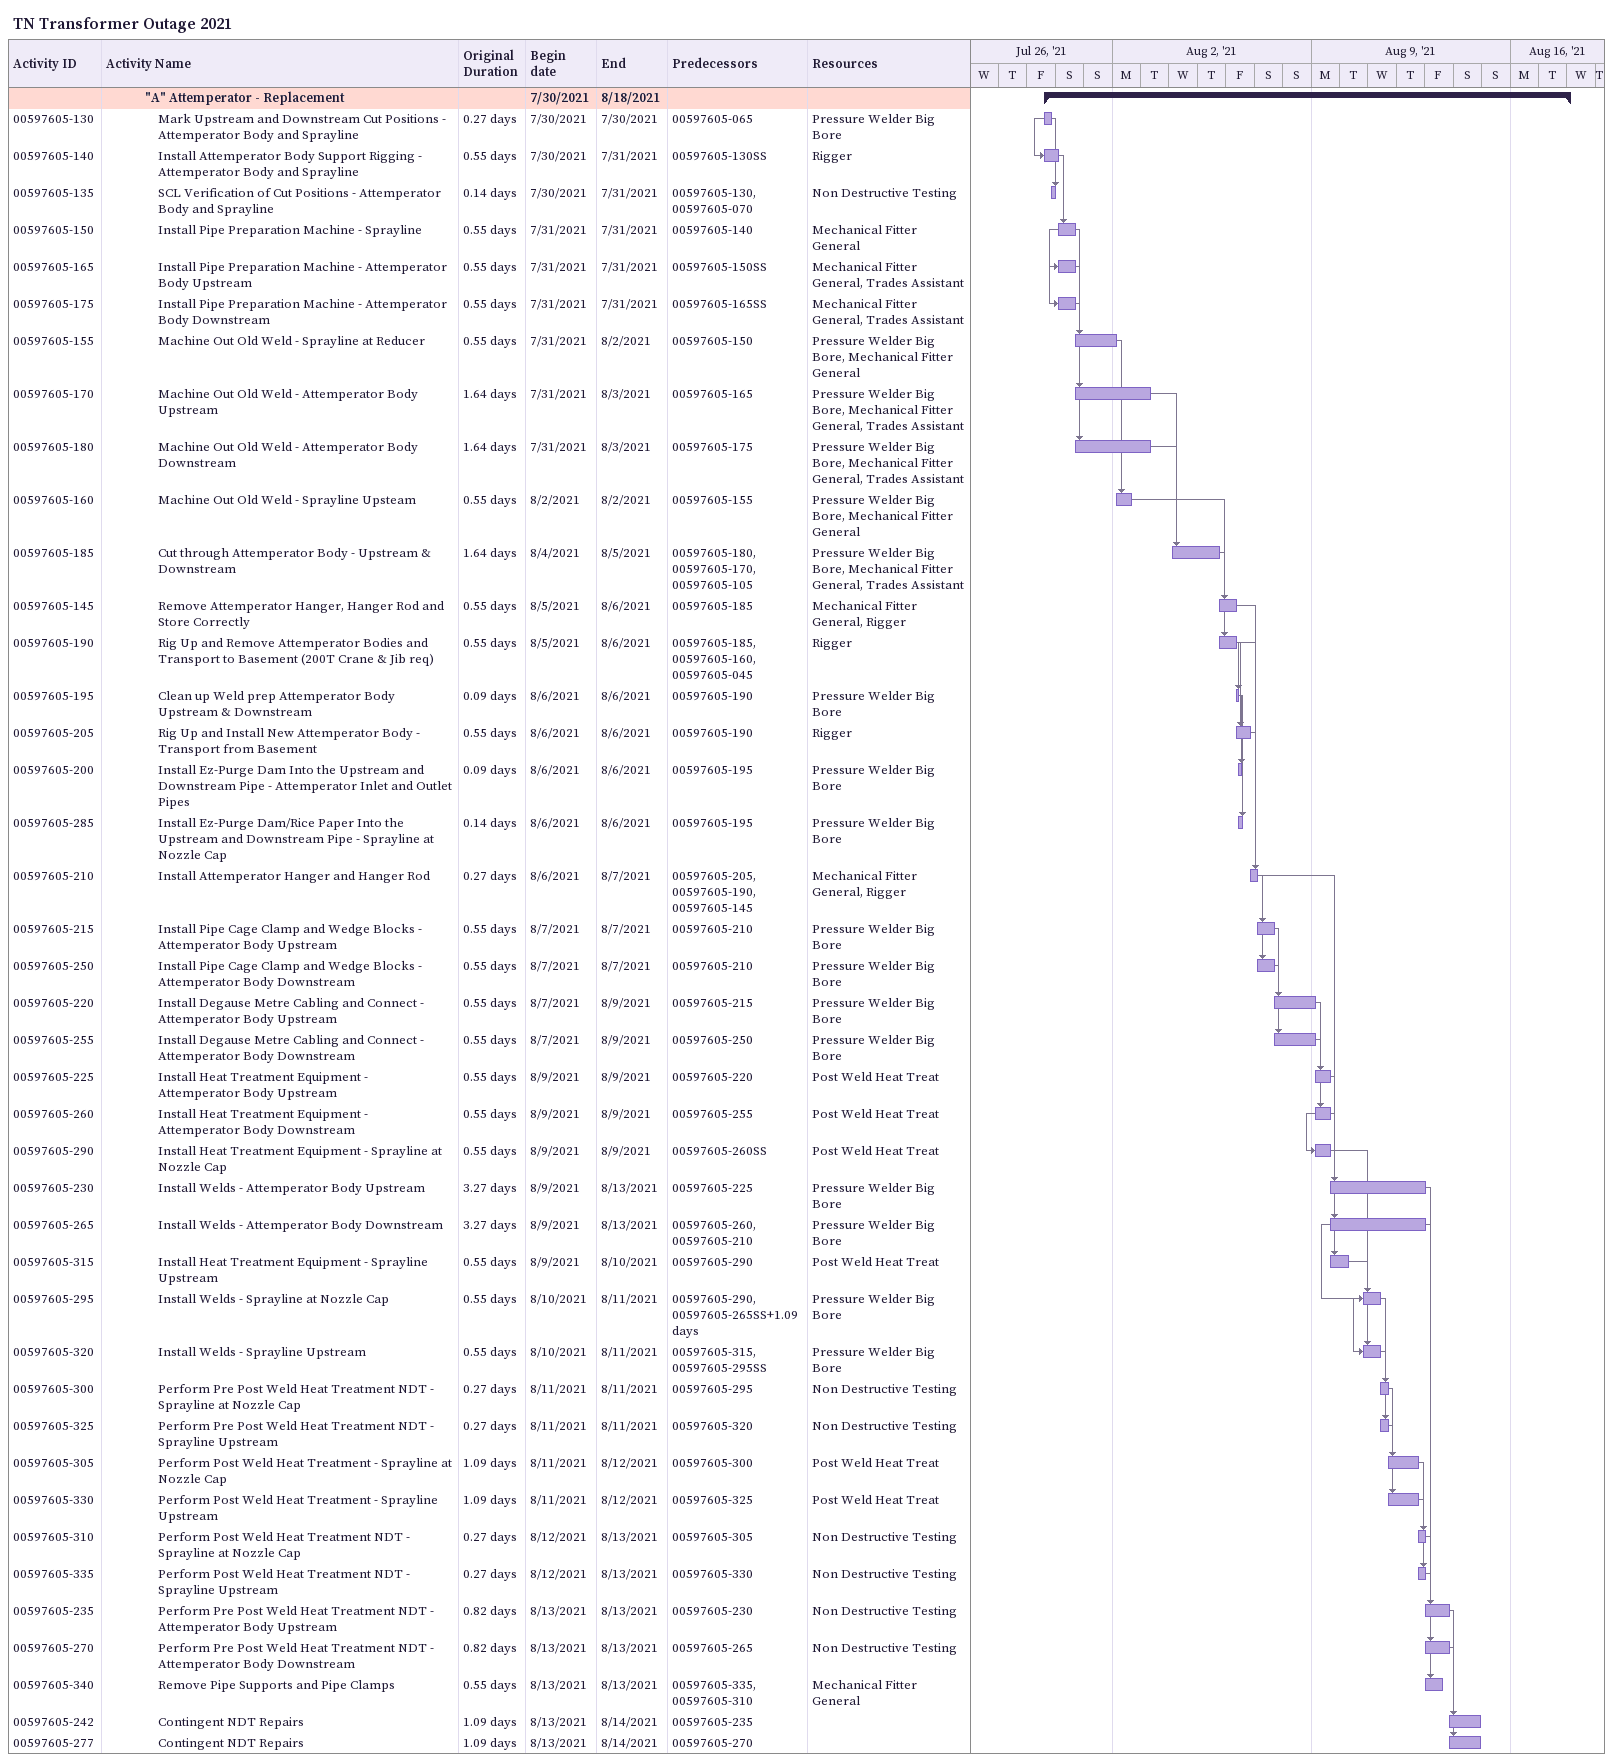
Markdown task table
TN Transformer Outage 2021

| ID | Level | Task | Original duration | Start | Finish | Predecessors | Resources |
|---|---|---|---|---|---|---|---|
|  | 4 | **"A" Attemperator - Replacement** |  | 2021-07-30 | 2021-08-18 |  |  |
| 00597605-130 | 5 | Mark Upstream and Downstream Cut Positions - Attemperator Body and Sprayline | 0.27d | 2021-07-30 | 2021-07-30 | 00597605-065 | Pressure Welder Big Bore |
| 00597605-140 | 5 | Install Attemperator Body Support Rigging - Attemperator Body and Sprayline | 0.55d | 2021-07-30 | 2021-07-31 | 00597605-130SS | Rigger |
| 00597605-135 | 5 | SCL Verification of Cut Positions - Attemperator Body and Sprayline | 0.14d | 2021-07-30 | 2021-07-31 | 00597605-130, 00597605-070 | Non Destructive Testing |
| 00597605-150 | 5 | Install Pipe Preparation Machine - Sprayline | 0.55d | 2021-07-31 | 2021-07-31 | 00597605-140 | Mechanical Fitter General |
| 00597605-165 | 5 | Install Pipe Preparation Machine - Attemperator Body Upstream | 0.55d | 2021-07-31 | 2021-07-31 | 00597605-150SS | Mechanical Fitter General, Trades Assistant |
| 00597605-175 | 5 | Install Pipe Preparation Machine - Attemperator Body Downstream | 0.55d | 2021-07-31 | 2021-07-31 | 00597605-165SS | Mechanical Fitter General, Trades Assistant |
| 00597605-155 | 5 | Machine Out Old Weld - Sprayline at Reducer | 0.55d | 2021-07-31 | 2021-08-02 | 00597605-150 | Pressure Welder Big Bore, Mechanical Fitter General |
| 00597605-170 | 5 | Machine Out Old Weld - Attemperator Body Upstream | 1.64d | 2021-07-31 | 2021-08-03 | 00597605-165 | Pressure Welder Big Bore, Mechanical Fitter General, Trades Assistant |
| 00597605-180 | 5 | Machine Out Old Weld - Attemperator Body Downstream | 1.64d | 2021-07-31 | 2021-08-03 | 00597605-175 | Pressure Welder Big Bore, Mechanical Fitter General, Trades Assistant |
| 00597605-160 | 5 | Machine Out Old Weld - Sprayline Upsteam | 0.55d | 2021-08-02 | 2021-08-02 | 00597605-155 | Pressure Welder Big Bore, Mechanical Fitter General |
| 00597605-185 | 5 | Cut through Attemperator Body - Upstream & Downstream | 1.64d | 2021-08-04 | 2021-08-05 | 00597605-180, 00597605-170, 00597605-105 | Pressure Welder Big Bore, Mechanical Fitter General, Trades Assistant |
| 00597605-145 | 5 | Remove Attemperator Hanger, Hanger Rod and Store Correctly | 0.55d | 2021-08-05 | 2021-08-06 | 00597605-185 | Mechanical Fitter General, Rigger |
| 00597605-190 | 5 | Rig Up and Remove Attemperator Bodies and Transport to Basement (200T Crane & Jib req) | 0.55d | 2021-08-05 | 2021-08-06 | 00597605-185, 00597605-160, 00597605-045 | Rigger |
| 00597605-195 | 5 | Clean up Weld prep Attemperator Body Upstream & Downstream | 0.09d | 2021-08-06 | 2021-08-06 | 00597605-190 | Pressure Welder Big Bore |
| 00597605-205 | 5 | Rig Up and Install New Attemperator Body - Transport from Basement | 0.55d | 2021-08-06 | 2021-08-06 | 00597605-190 | Rigger |
| 00597605-200 | 5 | Install Ez-Purge Dam Into the Upstream and Downstream Pipe - Attemperator Inlet and Outlet Pipes | 0.09d | 2021-08-06 | 2021-08-06 | 00597605-195 | Pressure Welder Big Bore |
| 00597605-285 | 5 | Install Ez-Purge Dam/Rice Paper Into the Upstream and Downstream Pipe - Sprayline at Nozzle Cap | 0.14d | 2021-08-06 | 2021-08-06 | 00597605-195 | Pressure Welder Big Bore |
| 00597605-210 | 5 | Install Attemperator Hanger and Hanger Rod | 0.27d | 2021-08-06 | 2021-08-07 | 00597605-205, 00597605-190, 00597605-145 | Mechanical Fitter General, Rigger |
| 00597605-215 | 5 | Install Pipe Cage Clamp and Wedge Blocks - Attemperator Body Upstream | 0.55d | 2021-08-07 | 2021-08-07 | 00597605-210 | Pressure Welder Big Bore |
| 00597605-250 | 5 | Install Pipe Cage Clamp and Wedge Blocks - Attemperator Body Downstream | 0.55d | 2021-08-07 | 2021-08-07 | 00597605-210 | Pressure Welder Big Bore |
| 00597605-220 | 5 | Install Degause Metre Cabling and Connect - Attemperator Body Upstream | 0.55d | 2021-08-07 | 2021-08-09 | 00597605-215 | Pressure Welder Big Bore |
| 00597605-255 | 5 | Install Degause Metre Cabling and Connect - Attemperator Body Downstream | 0.55d | 2021-08-07 | 2021-08-09 | 00597605-250 | Pressure Welder Big Bore |
| 00597605-225 | 5 | Install Heat Treatment Equipment - Attemperator Body Upstream | 0.55d | 2021-08-09 | 2021-08-09 | 00597605-220 | Post Weld Heat Treat |
| 00597605-260 | 5 | Install Heat Treatment Equipment - Attemperator Body Downstream | 0.55d | 2021-08-09 | 2021-08-09 | 00597605-255 | Post Weld Heat Treat |
| 00597605-290 | 5 | Install Heat Treatment Equipment - Sprayline at Nozzle Cap | 0.55d | 2021-08-09 | 2021-08-09 | 00597605-260SS | Post Weld Heat Treat |
| 00597605-230 | 5 | Install Welds - Attemperator Body Upstream | 3.27d | 2021-08-09 | 2021-08-13 | 00597605-225 | Pressure Welder Big Bore |
| 00597605-265 | 5 | Install Welds - Attemperator Body Downstream | 3.27d | 2021-08-09 | 2021-08-13 | 00597605-260, 00597605-210 | Pressure Welder Big Bore |
| 00597605-315 | 5 | Install Heat Treatment Equipment - Sprayline Upstream | 0.55d | 2021-08-09 | 2021-08-10 | 00597605-290 | Post Weld Heat Treat |
| 00597605-295 | 5 | Install Welds - Sprayline at Nozzle Cap | 0.55d | 2021-08-10 | 2021-08-11 | 00597605-290, 00597605-265SS+1.09d | Pressure Welder Big Bore |
| 00597605-320 | 5 | Install Welds - Sprayline Upstream | 0.55d | 2021-08-10 | 2021-08-11 | 00597605-315, 00597605-295SS | Pressure Welder Big Bore |
| 00597605-300 | 5 | Perform Pre Post Weld Heat Treatment NDT - Sprayline at Nozzle Cap | 0.27d | 2021-08-11 | 2021-08-11 | 00597605-295 | Non Destructive Testing |
| 00597605-325 | 5 | Perform Pre Post Weld Heat Treatment NDT - Sprayline Upstream | 0.27d | 2021-08-11 | 2021-08-11 | 00597605-320 | Non Destructive Testing |
| 00597605-305 | 5 | Perform Post Weld Heat Treatment - Sprayline at Nozzle Cap | 1.09d | 2021-08-11 | 2021-08-12 | 00597605-300 | Post Weld Heat Treat |
| 00597605-330 | 5 | Perform Post Weld Heat Treatment - Sprayline Upstream | 1.09d | 2021-08-11 | 2021-08-12 | 00597605-325 | Post Weld Heat Treat |
| 00597605-310 | 5 | Perform Post Weld Heat Treatment NDT - Sprayline at Nozzle Cap | 0.27d | 2021-08-12 | 2021-08-13 | 00597605-305 | Non Destructive Testing |
| 00597605-335 | 5 | Perform Post Weld Heat Treatment NDT - Sprayline Upstream | 0.27d | 2021-08-12 | 2021-08-13 | 00597605-330 | Non Destructive Testing |
| 00597605-235 | 5 | Perform Pre Post Weld Heat Treatment NDT - Attemperator Body Upstream | 0.82d | 2021-08-13 | 2021-08-13 | 00597605-230 | Non Destructive Testing |
| 00597605-270 | 5 | Perform Pre Post Weld Heat Treatment NDT - Attemperator Body Downstream | 0.82d | 2021-08-13 | 2021-08-13 | 00597605-265 | Non Destructive Testing |
| 00597605-340 | 5 | Remove Pipe Supports and Pipe Clamps | 0.55d | 2021-08-13 | 2021-08-13 | 00597605-335, 00597605-310 | Mechanical Fitter General |
| 00597605-242 | 5 | Contingent NDT Repairs | 1.09d | 2021-08-13 | 2021-08-14 | 00597605-235 |  |
| 00597605-277 | 5 | Contingent NDT Repairs | 1.09d | 2021-08-13 | 2021-08-14 | 00597605-270 |  |
